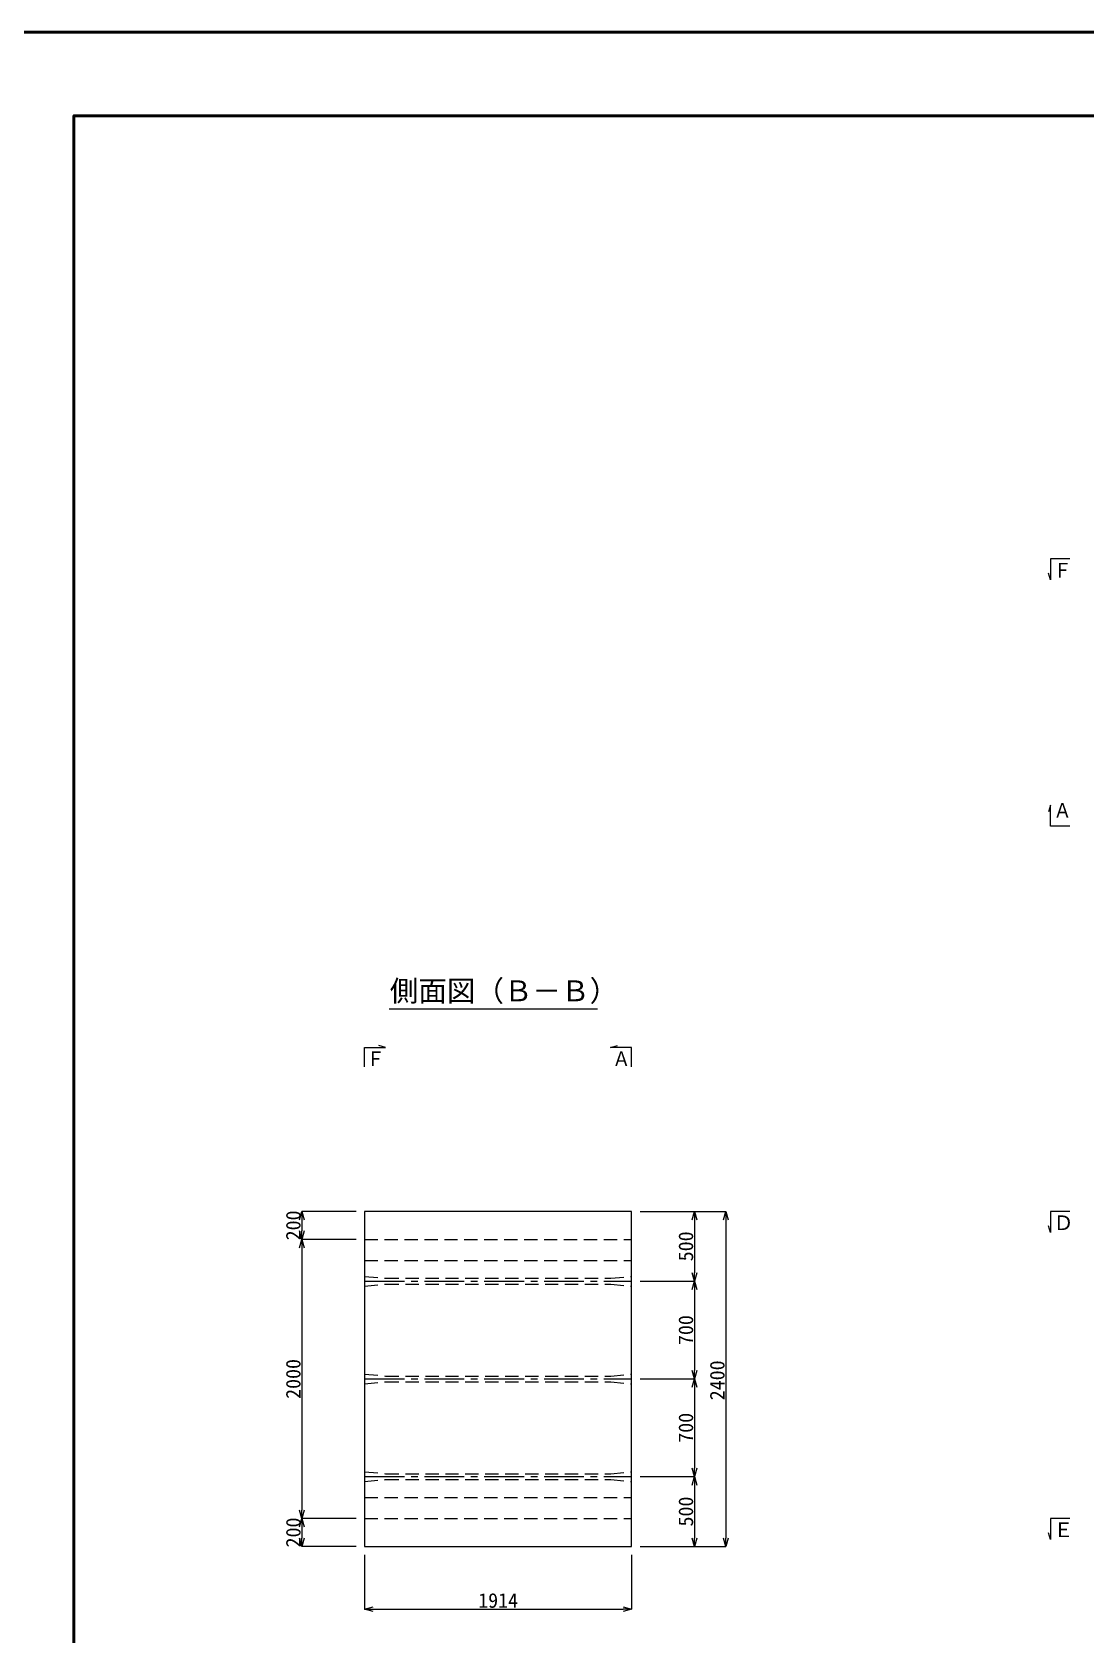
# Model space of a CAD drawing. Header units: millimetres. Extents: x 0 to 126150, y -2000 to 17820.
# Drawn here: x 50760 to 58314, y 6336 to 17820 of the extents above; entities that cross this region are included whole.
import ezdxf
from ezdxf.enums import TextEntityAlignment as Align

# ---------------------------------------------------------------- set-up
doc = ezdxf.new("R2010")
doc.units = ezdxf.units.MM
doc.header["$LTSCALE"] = 30
doc.linetypes.add('CENTER2', pattern=[28.575, 19.05, -3.175, 3.175, -3.175])
doc.linetypes.add('HIDDEN2', pattern=[4.7625, 3.175, -1.5875])
for name, color, linetype, lineweight in [('0タイトル', 7, 'Continuous', 13), ('0中心線', 7, 'CENTER2', 5), ('0寸法', 7, 'Continuous', 5), ('0文字', 41, 'Continuous', 5), ('1Pca-BOX', 3, 'Continuous', 25), ('1シース・トランペットシース', 4, 'HIDDEN2', 13), ('D-TTL', 2, 'Continuous', 50)]:
    doc.layers.add(name, color=color, linetype=linetype, lineweight=lineweight)
doc.styles.get("Standard").update_dxf_attribs({"font": 'MS Gothic.ttf'})
doc.styles.add('寸法文字', font='MS Gothic.ttf')
doc.dimstyles.new('1／30', dxfattribs={"dimscale": 30, "dimtxt": 3.5, "dimasz": 2, "dimexe": 0, "dimexo": 2, "dimgap": 0.3, "dimtad": 1, "dimdec": 0, "dimzin": 1, "dimdsep": 46, "dimtxsty": '寸法文字', "dimblk": 'OPEN30', "dimcen": 2.5, "dimclrd": 256, "dimclre": 256, "dimclrt": 256, "dimadec": 0, "dimazin": 0, "dimtfac": 1, "dimtdec": 0, "dimtmove": 0, "dimatfit": 3, "dimldrblk": 'OPEN30', "dimfxl": 1, "dimlwd": -1, "dimlwe": -1, "dimarcsym": 0})

# ---------------------------------------------------------------- blocks, each defined once
blk = doc.blocks.new('_Open30')
at = {"color": 0, "linetype": 'ByBlock', "lineweight": -2}
for p, q in [((-1, 0.27), (0, 0)), ((0, 0), (-1, -0.27)), ((0, 0), (-1, 0))]:
    blk.add_line(p, q, dxfattribs=at)
blk = doc.blocks.new('*D90')
at = {"layer": '0寸法', "transparency": 16777216}
for p, q in [((53084, 9370), (52694, 9370)), ((52694, 9310), (52694, 9230)), ((53084, 9170), (52694, 9170))]:
    blk.add_line(p, q, dxfattribs=at)
at = {"layer": 'Defpoints', "color": 0, "transparency": 16777216}
for p in [(53144, 9370), (52694, 9170), (53144, 9170)]:
    blk.add_point(p, dxfattribs=at)
at = {"layer": '0寸法', "transparency": 16777216, "xscale": 60, "yscale": 60, "zscale": 60}
for p, rotation in [((52694, 9370), 90), ((52694, 9170), 270)]:
    blk.add_blockref('_Open30', p, dxfattribs=dict(at, rotation=rotation))
at = {"layer": '0寸法', "transparency": 16777216, "insert": (52633, 9270), "char_height": 105, "attachment_point": 5, "rotation": 90, "style": '寸法文字'}
blk.add_mtext('200', dxfattribs=at)
blk = doc.blocks.new('*D91')
at = {"layer": '0寸法', "transparency": 16777216}
for p, q in [((53084, 9170), (52694, 9170)), ((52694, 9110), (52694, 7230)), ((53084, 7170), (52694, 7170))]:
    blk.add_line(p, q, dxfattribs=at)
at = {"layer": 'Defpoints', "color": 0, "transparency": 16777216}
for p in [(53144, 9170), (52694, 7170), (53144, 7170)]:
    blk.add_point(p, dxfattribs=at)
at = {"layer": '0寸法', "transparency": 16777216, "xscale": 60, "yscale": 60, "zscale": 60}
for p, rotation in [((52694, 9170), 90), ((52694, 7170), 270)]:
    blk.add_blockref('_Open30', p, dxfattribs=dict(at, rotation=rotation))
at = {"layer": '0寸法', "transparency": 16777216, "insert": (52633, 8170), "char_height": 105, "attachment_point": 5, "rotation": 90, "style": '寸法文字'}
blk.add_mtext('2000', dxfattribs=at)
blk = doc.blocks.new('*D92')
at = {"layer": '0寸法', "transparency": 16777216}
for p, q in [((53084, 7170), (52694, 7170)), ((52694, 7110), (52694, 7030)), ((53084, 6970), (52694, 6970))]:
    blk.add_line(p, q, dxfattribs=at)
at = {"layer": 'Defpoints', "color": 0, "transparency": 16777216}
for p in [(53144, 7170), (52694, 6970), (53144, 6970)]:
    blk.add_point(p, dxfattribs=at)
at = {"layer": '0寸法', "transparency": 16777216, "xscale": 60, "yscale": 60, "zscale": 60}
for p, rotation in [((52694, 7170), 90), ((52694, 6970), 270)]:
    blk.add_blockref('_Open30', p, dxfattribs=dict(at, rotation=rotation))
at = {"layer": '0寸法', "transparency": 16777216, "insert": (52633, 7070), "char_height": 105, "attachment_point": 5, "rotation": 90, "style": '寸法文字'}
blk.add_mtext('200', dxfattribs=at)
blk = doc.blocks.new('*D93')
at = {"layer": '0寸法', "transparency": 16777216}
for p, q in [((53144, 6910), (53144, 6520)), ((55058, 6910), (55058, 6520)), ((53204, 6520), (54998, 6520))]:
    blk.add_line(p, q, dxfattribs=at)
at = {"layer": 'Defpoints', "color": 0, "transparency": 16777216}
for p in [(53144, 6970), (55058, 6970), (55058, 6520)]:
    blk.add_point(p, dxfattribs=at)
at = {"layer": '0寸法', "transparency": 16777216, "xscale": 60, "yscale": 60, "zscale": 60, "rotation": 180}
blk.add_blockref('_Open30', (53144, 6520), dxfattribs=at)
at = {"layer": '0寸法', "transparency": 16777216, "xscale": 60, "yscale": 60, "zscale": 60}
blk.add_blockref('_Open30', (55058, 6520), dxfattribs=at)
at = {"layer": '0寸法', "transparency": 16777216, "insert": (54101, 6582), "char_height": 105, "attachment_point": 5, "style": '寸法文字'}
blk.add_mtext('1914', dxfattribs=at)
blk = doc.blocks.new('*D130')
at = {"layer": '0寸法', "transparency": 16777216}
for p, q in [((55118, 9370), (55733, 9370)), ((55733, 9310), (55733, 7030)), ((55118, 6970), (55733, 6970))]:
    blk.add_line(p, q, dxfattribs=at)
at = {"layer": 'Defpoints', "color": 0, "transparency": 16777216}
for p in [(55058, 9370), (55058, 6970), (55733, 6970)]:
    blk.add_point(p, dxfattribs=at)
at = {"layer": '0寸法', "transparency": 16777216, "xscale": 60, "yscale": 60, "zscale": 60}
for p, rotation in [((55733, 9370), 90), ((55733, 6970), 270)]:
    blk.add_blockref('_Open30', p, dxfattribs=dict(at, rotation=rotation))
at = {"layer": '0寸法', "transparency": 16777216, "insert": (55672, 8160), "char_height": 105, "attachment_point": 5, "rotation": 90, "style": '寸法文字'}
blk.add_mtext('2400', dxfattribs=at)
blk = doc.blocks.new('*D131')
at = {"layer": '0寸法', "transparency": 16777216}
for p, q in [((55118, 9370), (55508, 9370)), ((55508, 9310), (55508, 8930)), ((55118, 8870), (55508, 8870))]:
    blk.add_line(p, q, dxfattribs=at)
at = {"layer": 'Defpoints', "color": 0, "transparency": 16777216}
for p in [(55058, 9370), (55058, 8870), (55508, 8870)]:
    blk.add_point(p, dxfattribs=at)
at = {"layer": '0寸法', "transparency": 16777216, "xscale": 60, "yscale": 60, "zscale": 60}
for p, rotation in [((55508, 9370), 90), ((55508, 8870), 270)]:
    blk.add_blockref('_Open30', p, dxfattribs=dict(at, rotation=rotation))
at = {"layer": '0寸法', "transparency": 16777216, "insert": (55447, 9120), "char_height": 105, "attachment_point": 5, "rotation": 90, "style": '寸法文字'}
blk.add_mtext('500', dxfattribs=at)
blk = doc.blocks.new('*D132')
at = {"layer": '0寸法', "transparency": 16777216}
for p, q in [((55118, 8870), (55508, 8870)), ((55508, 8810), (55508, 8230)), ((55118, 8170), (55508, 8170))]:
    blk.add_line(p, q, dxfattribs=at)
at = {"layer": 'Defpoints', "color": 0, "transparency": 16777216}
for p in [(55058, 8870), (55058, 8170), (55508, 8170)]:
    blk.add_point(p, dxfattribs=at)
at = {"layer": '0寸法', "transparency": 16777216, "xscale": 60, "yscale": 60, "zscale": 60}
for p, rotation in [((55508, 8870), 90), ((55508, 8170), 270)]:
    blk.add_blockref('_Open30', p, dxfattribs=dict(at, rotation=rotation))
at = {"layer": '0寸法', "transparency": 16777216, "insert": (55447, 8520), "char_height": 105, "attachment_point": 5, "rotation": 90, "style": '寸法文字'}
blk.add_mtext('700', dxfattribs=at)
blk = doc.blocks.new('*D133')
at = {"layer": '0寸法', "transparency": 16777216}
for p, q in [((55118, 8170), (55508, 8170)), ((55508, 8110), (55508, 7530)), ((55118, 7470), (55508, 7470))]:
    blk.add_line(p, q, dxfattribs=at)
at = {"layer": 'Defpoints', "color": 0, "transparency": 16777216}
for p in [(55058, 8170), (55058, 7470), (55508, 7470)]:
    blk.add_point(p, dxfattribs=at)
at = {"layer": '0寸法', "transparency": 16777216, "xscale": 60, "yscale": 60, "zscale": 60}
for p, rotation in [((55508, 8170), 90), ((55508, 7470), 270)]:
    blk.add_blockref('_Open30', p, dxfattribs=dict(at, rotation=rotation))
at = {"layer": '0寸法', "transparency": 16777216, "insert": (55447, 7820), "char_height": 105, "attachment_point": 5, "rotation": 90, "style": '寸法文字'}
blk.add_mtext('700', dxfattribs=at)
blk = doc.blocks.new('*D134')
at = {"layer": '0寸法', "transparency": 16777216}
for p, q in [((55118, 7470), (55508, 7470)), ((55508, 7410), (55508, 7030)), ((55118, 6970), (55508, 6970))]:
    blk.add_line(p, q, dxfattribs=at)
at = {"layer": 'Defpoints', "color": 0, "transparency": 16777216}
for p in [(55058, 7470), (55058, 6970), (55508, 6970)]:
    blk.add_point(p, dxfattribs=at)
at = {"layer": '0寸法', "transparency": 16777216, "xscale": 60, "yscale": 60, "zscale": 60}
for p, rotation in [((55508, 7470), 90), ((55508, 6970), 270)]:
    blk.add_blockref('_Open30', p, dxfattribs=dict(at, rotation=rotation))
at = {"layer": '0寸法', "transparency": 16777216, "insert": (55447, 7220), "char_height": 105, "attachment_point": 5, "rotation": 90, "style": '寸法文字'}
blk.add_mtext('500', dxfattribs=at)

msp = doc.modelspace()

# ---------------------------------------------------------------- linework, layer by layer
at = {"layer": '0タイトル'}
msp.add_line((54812.3, 10820), (53320.8, 10820), dxfattribs=at)
at = {"layer": '0中心線', "ltscale": 0.5}
for p, q in [((53144.1, 8870), (55058.1, 8870)), ((53144.1, 8170), (55058.1, 8170)), ((53144.1, 7470), (55058.1, 7470))]:
    msp.add_line(p, q, dxfattribs=at)
at = {"layer": '0文字'}
for points in [[(58199.2, 14045), (58060.1, 14045), (58060.1, 13894.4), (58045.4, 13942.9)], [(58199.2, 12131), (58060.1, 12131), (58060.1, 12281.6), (58045.4, 12233.1)], [(53144.1, 10405.9), (53144.1, 10545), (53294.7, 10545), (53246.2, 10559.7)], [(55058.1, 10405.9), (55058.1, 10545), (54907.5, 10545), (54956, 10559.7)], [(58199.2, 9370), (58060.1, 9370), (58060.1, 9219.4), (58045.4, 9267.9)], [(58199.2, 7170), (58060.1, 7170), (58060.1, 7019.4), (58045.4, 7067.9)]]:
    msp.add_lwpolyline(points, dxfattribs=at)
at = {"layer": '1Pca-BOX', "linetype": 'HIDDEN2'}
for p, q in [((53144.1, 9170), (55058.1, 9170)), ((53144.1, 7170), (55058.1, 7170))]:
    msp.add_line(p, q, dxfattribs=at)
at = {"layer": '1Pca-BOX', "linetype": 'HIDDEN2', "lineweight": 9}
for p, q in [((53144.1, 9018.6), (55058.1, 9018.6)), ((53144.1, 7320), (55058.1, 7320))]:
    msp.add_line(p, q, dxfattribs=at)
at = {"layer": '1Pca-BOX'}
msp.add_lwpolyline([(53144.1, 6970), (55058.1, 6970), (55058.1, 9370), (53144.1, 9370)], close=True, dxfattribs=at)
at = {"layer": '1シース・トランペットシース', "linetype": 'HIDDEN2'}
for p, q in [((53144.1, 8905), (53294.1, 8891)), ((53144.1, 8835), (53294.1, 8849)), ((53294.1, 8891), (54908.1, 8891)), ((53294.1, 8849), (54908.1, 8849)), ((54908.1, 8891), (55058.1, 8905)), ((54908.1, 8849), (55058.1, 8835)), ((53144.1, 8205), (53294.1, 8191)), ((53294.1, 8191), (54908.1, 8191)), ((54908.1, 8191), (55058.1, 8205)), ((53144.1, 8135), (53294.1, 8149)), ((53294.1, 8149), (54908.1, 8149)), ((54908.1, 8149), (55058.1, 8135)), ((53144.1, 7505), (53294.1, 7491)), ((53294.1, 7491), (54908.1, 7491)), ((54908.1, 7491), (55058.1, 7505)), ((53144.1, 7435), (53294.1, 7449)), ((53294.1, 7449), (54908.1, 7449)), ((54908.1, 7449), (55058.1, 7435))]:
    msp.add_line(p, q, dxfattribs=at)
at = {"layer": 'D-TTL'}
for points in [[(50460, 0), (75690, 0), (75690, 17820), (50460, 17820)], [(51060, 600), (75090, 600), (75090, 17220), (51060, 17220)]]:
    msp.add_lwpolyline(points, close=True, dxfattribs=at)

# ---------------------------------------------------------------- texts
at = {"layer": '0タイトル'}
msp.add_text('側面図（Ｂ－Ｂ）', height=150, dxfattribs=at).set_placement((54142.9, 10830.5), align=Align.BOTTOM_CENTER)
at = {"layer": '0文字', "width": 0.9}
for s, p in [('Ｆ', (58081.8, 13911.4)), ('Ａ', (58081.8, 12191)), ('Ｆ', (53157.8, 10411.4)), ('Ａ', (54919.9, 10411.4))]:
    msp.add_text(s, height=105, dxfattribs=at).set_placement(p)
at = {"layer": '0文字', "style": '寸法文字'}
for s, p in [('Ｄ', (58081.8, 9236.4)), ('Ｅ', (58081.8, 7036.4))]:
    msp.add_text(s, height=105, dxfattribs=at).set_placement(p)

# ---------------------------------------------------------------- dimensions: what is measured, and where the dimension line sits
at = {"layer": '0寸法'}
for base, p1, p2, picture, middle in [((52694.1, 9170), (53144.1, 9370), (53144.1, 9170), '*D90', (52694.1, 9270)), ((55733.1, 6970), (55058.1, 9370), (55058.1, 6970), '*D130', (55733.1, 8160)), ((52694.1, 6970), (53144.1, 7170), (53144.1, 6970), '*D92', (52694.1, 7070))]:
    dim = msp.add_linear_dim(base=base, p1=p1, p2=p2, angle=90, dimstyle='1／30', dxfattribs=at)
    dim.commit()
    dim.dimension.update_dxf_attribs({"geometry": picture, "text_midpoint": middle, "dimtype": 160})
for base, p1, p2, angle, picture, middle in [((55508.1, 8870), (55058.1, 9370), (55058.1, 8870), 90, '*D131', (55446.6, 9120)), ((52694.1, 7170), (53144.1, 9170), (53144.1, 7170), 90, '*D91', (52632.6, 8170)), ((55508.1, 8170), (55058.1, 8870), (55058.1, 8170), 90, '*D132', (55446.6, 8520)), ((55508.1, 7470), (55058.1, 8170), (55058.1, 7470), 90, '*D133', (55446.6, 7820)), ((55508.1, 6970), (55058.1, 7470), (55058.1, 6970), 90, '*D134', (55446.6, 7220)), ((55058.1, 6520), (53144.1, 6970), (55058.1, 6970), 180, '*D93', (54101.1, 6581.5))]:
    dim = msp.add_linear_dim(base=base, p1=p1, p2=p2, angle=angle, dimstyle='1／30', dxfattribs=at)
    dim.commit()
    dim.dimension.update_dxf_attribs({"geometry": picture, "text_midpoint": middle})

doc.saveas('drawing.dxf')
